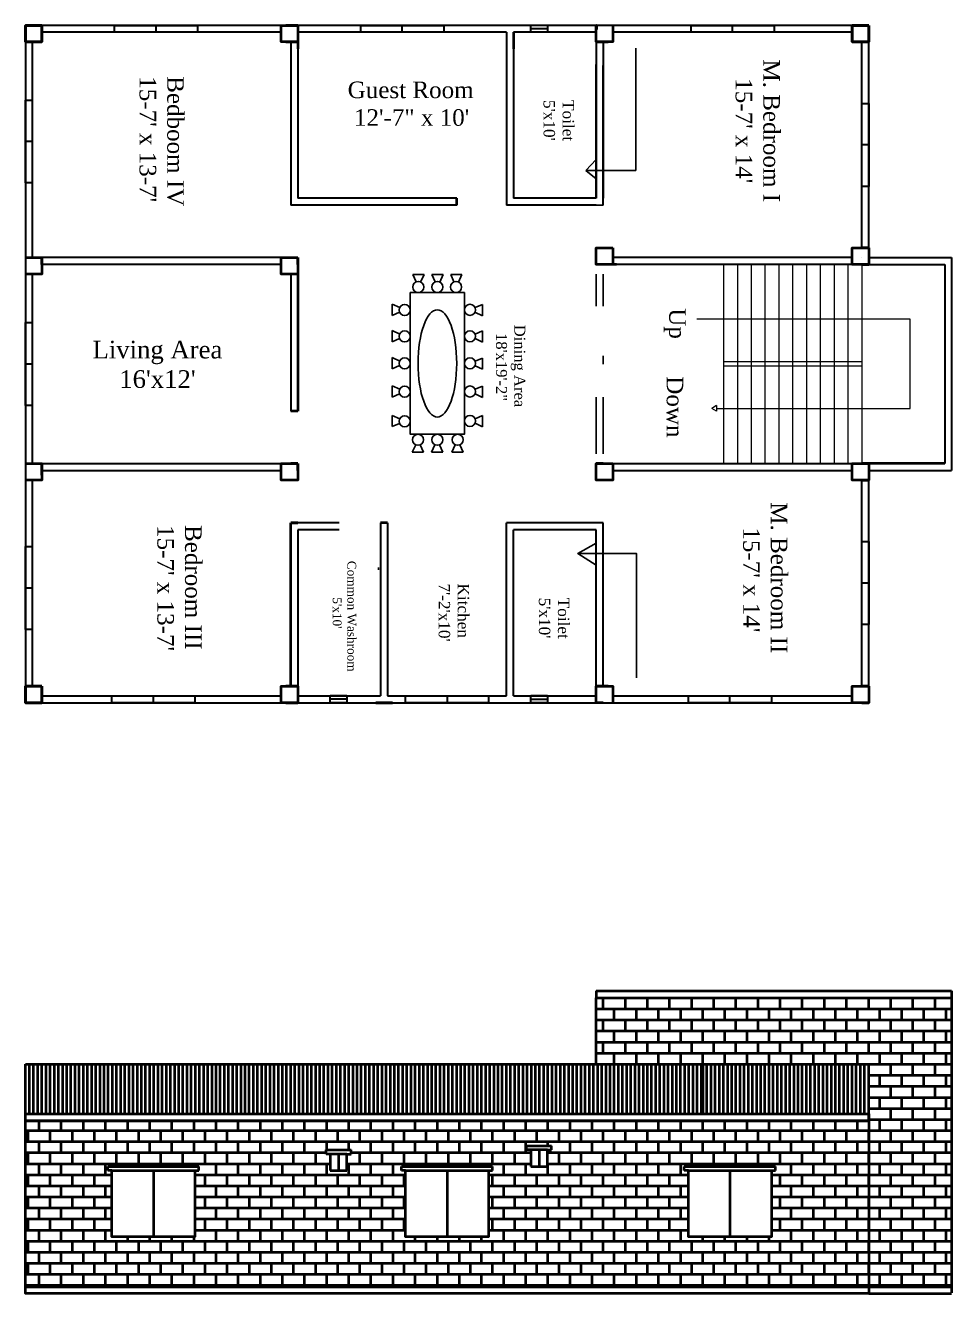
# Model space of a CAD drawing. Header units: inches. Extents: x -79350 to 491628, y -93215 to 155882.
# Drawn here: x -37594 to -36924, y -12134 to -11216 of the extents above; entities that cross this region are included whole.
import ezdxf

# ---------------------------------------------------------------- set-up
doc = ezdxf.new("R2010")
doc.units = ezdxf.units.IN
doc.header["$MEASUREMENT"] = 0
doc.layers.get('0').update_dxf_attribs({"lineweight": 30})
for name, color, linetype, lineweight in [('Column', 1, 'Continuous', 30), ('Letter', 7, 'Continuous', 20), ('LINE', 7, 'Continuous', 20)]:
    doc.layers.add(name, color=color, linetype=linetype, lineweight=lineweight)
doc.layers.add('Door', color=7, linetype='Continuous', lineweight=40, true_color=0x763422)
doc.layers.add('Window', color=7, linetype='Continuous', lineweight=30, true_color=0x6b99dd)
for name, color, linetype in [('Furnitures', 30, 'Continuous'), ('Stairs', 7, 'Continuous'), ('Wall', 7, 'Continuous')]:
    doc.layers.add(name, color=color, linetype=linetype)
doc.styles.get("Standard").update_dxf_attribs({"font": 'times.ttf', "height": 12})

msp = doc.modelspace()

# ---------------------------------------------------------------- hatches: boundary and pattern name
at = {"layer": 'LINE', "linetype": 'ByBlock', "lineweight": 40, "true_color": 0xcba65d}
h = msp.add_hatch(dxfattribs=at)
h.set_pattern_fill('AR-B816', color=43)
h.paths.add_polyline_path([(-36924, -11920), (-37181, -11920), (-37181, -11968), (-37104, -11968), (-36984, -11968), (-36984, -12004), (-36984, -12009), (-36984, -12129), (-36924, -12129)])
h = msp.add_hatch(dxfattribs=at)
h.set_pattern_fill('AR-B816', color=43)
h.paths.add_polyline_path([(-36984, -12009), (-37594, -12009), (-37594, -12129), (-36984, -12129)])
h.paths.add_polyline_path([(-37256, -12042), (-37256, -12045), (-37259, -12045), (-37259, -12093), (-37319, -12093), (-37319, -12045), (-37322, -12045), (-37322, -12042)], flags=16)
h.paths.add_polyline_path([(-37358.41, -12030), (-37358.41, -12033), (-37361.41, -12033), (-37361.41, -12045), (-37373.41, -12045), (-37373.41, -12033), (-37376.41, -12033), (-37376.41, -12030)], flags=16)
h.paths.add_polyline_path([(-37231.41, -12027), (-37213.41, -12027), (-37213.41, -12030), (-37216.41, -12030), (-37216.41, -12042), (-37228.41, -12042), (-37228.41, -12030), (-37231.41, -12030)], flags=16)
h.paths.add_polyline_path([(-37468.41, -12042), (-37468.41, -12045), (-37471.41, -12045), (-37471.41, -12093), (-37531.41, -12093), (-37531.41, -12045), (-37534.41, -12045), (-37534.41, -12042)], flags=16)
h.paths.add_polyline_path([(-37117.41, -12042), (-37051.41, -12042), (-37051.41, -12045), (-37054.41, -12045), (-37054.41, -12093), (-37114.41, -12093), (-37114.41, -12045), (-37117.41, -12045)], flags=16)

# ---------------------------------------------------------------- linework, layer by layer
for p, q in [((-37589, -11216.5), (-37594, -11216.5)), ((-37594, -11221.5), (-37594, -11216.5)), ((-36989, -11216.5), (-37589, -11216.5)), ((-36989, -11216.5), (-36984, -11216.5)), ((-36984, -11221.5), (-36984, -11216.5)), ((-37594, -11221.5), (-37594, -11701.5)), ((-37589, -11228.5), (-37589, -11384.5)), ((-37409, -11221.5), (-37582, -11221.5)), ((-37402, -11228.5), (-37402, -11346.5)), ((-37397, -11221.5), (-37397, -11341.5)), ((-37246, -11221.5), (-37397, -11221.5)), ((-37246, -11221.5), (-37246, -11346.5)), ((-37181, -11221.5), (-37241, -11221.5)), ((-37241, -11221.5), (-37241, -11341.5)), ((-37181, -11228.5), (-37181, -11341.5)), ((-37176, -11228.5), (-37176, -11341.5)), ((-36996, -11221.5), (-37169, -11221.5)), ((-36989, -11377.5), (-36989, -11228.5)), ((-36984, -11377.5), (-36984, -11221.5)), ((-37181, -11341.5), (-37181, -11244.83)), ((-37176, -11346.5), (-37176, -11245.5)), ((-37282, -11346.5), (-37401.96, -11346.5)), ((-37282, -11341.5), (-37397, -11341.5)), ((-37181, -11346.5), (-37246, -11346.5)), ((-37181, -11341.5), (-37241, -11341.5)), ((-37409, -11384.5), (-37582, -11384.5)), ((-37397, -11384.49), (-37397, -11389.5)), ((-36996, -11384.5), (-37169, -11384.5)), ((-36984, -11384.5), (-36924, -11384.5)), ((-36924, -11384.5), (-36924, -11538.5)), ((-37409, -11389.5), (-37582, -11389.5)), ((-37176, -11389.5), (-37176, -11389.38)), ((-36989, -11389.5), (-37176, -11389.5)), ((-36984, -11389.5), (-36989, -11389.5)), ((-36984, -11389.5), (-36928.96, -11389.5)), ((-36929, -11389.5), (-36929, -11533.5)), ((-37589, -11396.5), (-37589, -11533.5)), ((-37402, -11396.5), (-37402, -11495.51)), ((-37589, -11533.5), (-37402, -11533.5)), ((-37582, -11538.5), (-37409, -11538.5)), ((-37397, -11533.5), (-37397, -11538.5)), ((-37176, -11533.5), (-36989, -11533.5)), ((-37169, -11538.5), (-36996, -11538.5)), ((-36984, -11533.5), (-36989, -11533.5)), ((-36984, -11701.5), (-36984, -11538.5)), ((-36984, -11538.5), (-36924, -11538.5)), ((-36924, -11533.5), (-36924, -11533.5)), ((-37589, -11545.5), (-37589, -11694.5)), ((-36989, -11694.5), (-36989, -11545.5)), ((-37367, -11576.5), (-37397, -11576.5)), ((-37337, -11576.5), (-37337, -11701.5)), ((-37332, -11576.5), (-37332, -11701.5)), ((-37246, -11701.5), (-37246, -11576.5)), ((-37176, -11576.5), (-37246, -11576.5)), ((-37176, -11694.5), (-37176, -11576.5)), ((-37397, -11581.5), (-37397, -11701.5)), ((-37367, -11581.5), (-37397, -11581.5)), ((-37241, -11701.5), (-37241, -11581.5)), ((-37181, -11581.5), (-37241, -11581.5)), ((-37181, -11677.5), (-37181, -11581.5)), ((-37181, -11694.5), (-37181, -11581.5)), ((-37594, -11701.5), (-37594, -11706.5)), ((-37589, -11706.5), (-37594, -11706.5)), ((-37589, -11706.5), (-36989, -11706.5)), ((-37582, -11701.5), (-37409, -11701.5)), ((-37397, -11701.5), (-37340.5, -11701.5)), ((-37340.5, -11701.5), (-37337, -11701.5)), ((-37332, -11701.5), (-37246, -11701.5)), ((-37241, -11701.5), (-37181, -11701.5)), ((-37169, -11701.5), (-36996, -11701.5)), ((-36989, -11706.5), (-36984, -11706.5)), ((-36984, -11701.5), (-36984, -11706.5))]:
    msp.add_line(p, q)
at = {"lineweight": 20}
for p, q in [((-37089, -11389.5), (-37089, -11533.5)), ((-37079, -11389.5), (-37079, -11533.5)), ((-37069, -11389.5), (-37069, -11533.5)), ((-37059, -11389.5), (-37059, -11533.5)), ((-37049, -11389.5), (-37049, -11533.5)), ((-37039, -11389.5), (-37039, -11533.5)), ((-37029, -11389.5), (-37029, -11533.5)), ((-37019, -11389.5), (-37019, -11533.5)), ((-37009, -11389.5), (-37009, -11533.5)), ((-36999, -11389.5), (-36999, -11533.5)), ((-36989, -11389.5), (-36988.96, -11533.5)), ((-36954.07, -11429.11), (-37108.24, -11429.11)), ((-36954.07, -11493.6), (-36954.07, -11429.11)), ((-36989, -11460), (-37089, -11460)), ((-36989, -11463), (-37089, -11463)), ((-37093.97, -11491.56), (-37097.4, -11493.6)), ((-37093.97, -11495.6), (-37097.4, -11493.6)), ((-37093.97, -11491.56), (-37093.97, -11495.6)), ((-37093.97, -11493.6), (-36954.07, -11493.6))]:
    msp.add_line(p, q, dxfattribs=at)
at = {"color": 39, "lineweight": 25, "true_color": 0x633d32}
for p, q in [((-37313.71, -11396.8), (-37305.57, -11396.8)), ((-37313.71, -11396.8), (-37311.41, -11402.1)), ((-37305.57, -11396.8), (-37308.1, -11402.16)), ((-37299.89, -11396.8), (-37291.76, -11396.8)), ((-37299.89, -11396.8), (-37297.59, -11402.1)), ((-37291.76, -11396.8), (-37294.29, -11402.16)), ((-37286.33, -11396.8), (-37278.2, -11396.8)), ((-37286.33, -11396.8), (-37284.04, -11402.1)), ((-37278.2, -11396.8), (-37280.73, -11402.16)), ((-37328.6, -11426.32), (-37328.6, -11418.19)), ((-37328.6, -11418.19), (-37323.24, -11420.72)), ((-37263.45, -11418.42), (-37268.75, -11420.72)), ((-37263.45, -11418.42), (-37263.45, -11426.56)), ((-37328.6, -11426.32), (-37323.29, -11424.03)), ((-37263.45, -11426.56), (-37268.8, -11424.03)), ((-37328.6, -11445.43), (-37328.6, -11437.29)), ((-37328.6, -11437.29), (-37323.24, -11439.82)), ((-37263.4, -11437.52), (-37268.71, -11439.81)), ((-37263.4, -11437.52), (-37263.4, -11445.65)), ((-37328.6, -11445.43), (-37323.29, -11443.13)), ((-37263.4, -11445.65), (-37268.76, -11443.12)), ((-37328.6, -11464.93), (-37328.6, -11456.8)), ((-37328.6, -11456.8), (-37323.24, -11459.33)), ((-37263.4, -11457.15), (-37268.71, -11459.45)), ((-37263.4, -11457.15), (-37263.4, -11465.29)), ((-37328.6, -11464.93), (-37323.29, -11462.64)), ((-37263.4, -11465.29), (-37268.76, -11462.76)), ((-37328.6, -11485.41), (-37328.6, -11477.27)), ((-37328.6, -11477.27), (-37323.24, -11479.8)), ((-37263.4, -11477.5), (-37268.71, -11479.79)), ((-37263.4, -11477.5), (-37263.4, -11485.63)), ((-37328.6, -11485.41), (-37323.29, -11483.11)), ((-37263.4, -11485.63), (-37268.76, -11483.1)), ((-37328.6, -11506.79), (-37328.6, -11498.65)), ((-37328.6, -11498.65), (-37323.24, -11501.18)), ((-37328.6, -11506.79), (-37323.29, -11504.49)), ((-37263.4, -11506.88), (-37268.76, -11504.35)), ((-37263.4, -11498.75), (-37268.71, -11501.05)), ((-37263.4, -11498.75), (-37263.4, -11506.88)), ((-37314.21, -11525.28), (-37311.68, -11519.93)), ((-37306.07, -11525.28), (-37308.37, -11519.98)), ((-37300.25, -11525.28), (-37297.71, -11519.93)), ((-37292.11, -11525.28), (-37294.41, -11519.98)), ((-37285.57, -11525.28), (-37283.04, -11519.93)), ((-37277.43, -11525.28), (-37279.73, -11519.98)), ((-37306.07, -11525.28), (-37314.21, -11525.28)), ((-37292.11, -11525.28), (-37300.25, -11525.28)), ((-37277.43, -11525.28), (-37285.57, -11525.28))]:
    msp.add_line(p, q, dxfattribs=at)
at = {"color": 200, "lineweight": 20}
msp.add_line((-37097.4, -11493.6), (-37097.4, -11493.6), dxfattribs=at)
at = {"color": 39, "lineweight": 25, "true_color": 0x633d32}
msp.add_lwpolyline([(-37276.4, -11409.8), (-37276.4, -11512.29), (-37315.6, -11512.29), (-37315.6, -11409.8)], close=True, dxfattribs=at)
for centre in [(-37309.82, -11405.79), (-37296, -11405.79), (-37282.44, -11405.79), (-37319.61, -11422.43), (-37272.43, -11422.31), (-37319.61, -11441.54), (-37272.39, -11441.41), (-37319.61, -11461.04), (-37272.39, -11461.04), (-37319.61, -11481.52), (-37272.39, -11481.39), (-37319.61, -11502.9), (-37272.39, -11502.64), (-37309.96, -11516.3), (-37296, -11516.3), (-37281.32, -11516.3)]:
    msp.add_circle(centre, 4.01, dxfattribs=at)
at = {"layer": 'Column'}
for p, q in [((-37589, -11216.5), (-37594, -11216.5)), ((-37594, -11216.5), (-37594, -11221.5)), ((-37397, -11216.5), (-37402, -11216.5)), ((-37397, -11221.5), (-37397, -11216.5)), ((-37180.96, -11219.5), (-37180.96, -11216.5)), ((-36988.96, -11216.5), (-36984, -11216.5)), ((-36984, -11216.5), (-36984, -11221.5)), ((-37397, -11384.49), (-37397, -11389.5)), ((-37181, -11389.5), (-37176, -11389.5)), ((-36984, -11389.5), (-36988.96, -11389.5)), ((-37589, -11533.5), (-37594, -11533.5)), ((-37397, -11533.5), (-37402, -11533.5)), ((-37397, -11533.5), (-37397, -11538.5)), ((-37175.71, -11533.5), (-37181, -11533.5)), ((-36988.96, -11533.5), (-36984, -11533.5)), ((-36984, -11533.5), (-36984, -11538.5)), ((-36924, -11533.5), (-36924, -11533.5)), ((-37594, -11701.5), (-37594, -11706.5)), ((-37589, -11706.5), (-37594, -11706.5)), ((-37397, -11706.5), (-37402, -11706.5)), ((-37397, -11706.5), (-37397, -11701.5)), ((-37332, -11706.5), (-37337, -11706.5)), ((-36984, -11706.5), (-36988.96, -11706.5)), ((-36984, -11701.5), (-36984, -11706.5))]:
    msp.add_line(p, q, dxfattribs=at)
at = {"layer": 'Column', "lineweight": 40}
for p, q in [((-37582, -11216.5), (-37594, -11216.5)), ((-37594, -11216.5), (-37594, -11228.5)), ((-37582, -11228.5), (-37582, -11216.5)), ((-37397, -11216.5), (-37405.5, -11216.5)), ((-37180.96, -11216.5), (-37181, -11216.5)), ((-36984, -11216.5), (-36996, -11216.5)), ((-36996, -11216.5), (-36996, -11228.5)), ((-36984, -11228.5), (-36984, -11216.5)), ((-37594, -11228.5), (-37582, -11228.5)), ((-37405.5, -11228.5), (-37397, -11228.5)), ((-37181, -11228.5), (-37172.5, -11228.5)), ((-36996, -11228.5), (-36984, -11228.5)), ((-37582, -11389.5), (-37582, -11384.5)), ((-36984, -11377.5), (-36989, -11377.5)), ((-36989, -11389.5), (-36984, -11389.5)), ((-37582, -11542), (-37582, -11533.5)), ((-36984, -11533.5), (-36989, -11533.5)), ((-36989, -11545.5), (-36984, -11545.5)), ((-37582, -11694.5), (-37594, -11694.5)), ((-37594, -11694.5), (-37594, -11706.5)), ((-37582, -11706.5), (-37582, -11694.5)), ((-37397, -11694.5), (-37405.5, -11694.5)), ((-37172.5, -11694.5), (-37181, -11694.5)), ((-36984, -11694.5), (-36989, -11694.5)), ((-37594, -11706.5), (-37582, -11706.5)), ((-37405.5, -11706.5), (-37397, -11706.5)), ((-37340.5, -11706.5), (-37328.5, -11706.5)), ((-36989, -11706.5), (-36984, -11706.5))]:
    msp.add_line(p, q, dxfattribs=at)
at = {"layer": 'Column', "color": 7, "lineweight": 40}
for points in [[(-37582, -11216.5), (-37582, -11228.5), (-37594, -11228.5), (-37594, -11216.5)], [(-37582, -11216.5), (-37582, -11228.5), (-37594, -11228.5), (-37594, -11216.5)], [(-37397, -11216.5), (-37397, -11228.5), (-37409, -11228.5), (-37409, -11216.5)], [(-37397, -11216.5), (-37397, -11228.5), (-37409, -11228.5), (-37409, -11216.5)], [(-36984, -11216.5), (-36984, -11228.5), (-36996, -11228.5), (-36996, -11216.5)], [(-37181, -11233.5), (-37181, -11233.5)], [(-37397, -11384.5), (-37397, -11396.5), (-37409, -11396.5), (-37409, -11384.5)], [(-37169, -11377.5), (-37169, -11389.5), (-37181, -11389.5), (-37181, -11377.5)], [(-36984, -11377.5), (-36984, -11389.5), (-36996, -11389.5), (-36996, -11377.5)], [(-36984, -11377.5), (-36984, -11389.5), (-36996, -11389.5), (-36996, -11377.5)], [(-37397, -11533.5), (-37397, -11545.5), (-37409, -11545.5), (-37409, -11533.5)], [(-37169, -11533.5), (-37169, -11545.5), (-37181, -11545.5), (-37181, -11533.5)], [(-36984, -11533.5), (-36984, -11545.5), (-36996, -11545.5), (-36996, -11533.5)], [(-36984, -11533.5), (-36984, -11545.5), (-36996, -11545.5), (-36996, -11533.5)], [(-37582, -11694.5), (-37582, -11706.5), (-37594, -11706.5), (-37594, -11694.5)], [(-37582, -11694.5), (-37582, -11706.5), (-37594, -11706.5), (-37594, -11694.5)], [(-37397, -11694.5), (-37397, -11706.5), (-37409, -11706.5), (-37409, -11694.5)], [(-36984, -11694.5), (-36984, -11706.5), (-36996, -11706.5), (-36996, -11694.5)], [(-36984, -11694.5), (-36984, -11706.5), (-36996, -11706.5), (-36996, -11694.5)]]:
    msp.add_lwpolyline(points, close=True, dxfattribs=at)
for points in [[(-37169, -11216.5), (-37169, -11228.5), (-37181, -11228.5), (-37181, -11216.5), (-37180.96, -11216.5)], [(-37409, -11228.5), (-37409, -11221.5)], [(-37397, -11221.5), (-37397, -11233.5)], [(-37241, -11221.5), (-37241, -11233.5)], [(-37181, -11228.5), (-37181, -11221.5)], [(-37169, -11221.5), (-37169, -11228.5)], [(-37594, -11384.5), (-37582, -11384.5), (-37582, -11396.5), (-37594, -11396.5)], [(-37178.5, -11377.5), (-37169, -11377.5)], [(-37166.5, -11389.5), (-37178.5, -11389.5)], [(-37594, -11533.5), (-37582, -11533.5), (-37582, -11545.5), (-37594, -11545.5)], [(-37181, -11706.5), (-37181, -11694.5), (-37169, -11694.5), (-37169, -11706.5)], [(-37328.5, -11706.5), (-37340.5, -11706.5)]]:
    msp.add_lwpolyline(points, dxfattribs=at)
at = {"layer": 'Door'}
for p, q in [((-37180.96, -11216.5), (-37180.96, -11219.5)), ((-37397, -11389.5), (-37397, -11384.49)), ((-37397, -11384.49), (-37397, -11384.49)), ((-37176, -11389.5), (-37181, -11389.5)), ((-37397, -11533.5), (-37402, -11533.5)), ((-37397, -11538.5), (-37397, -11533.5)), ((-37176, -11533.5), (-37181, -11533.5)), ((-37176, -11533.5), (-37175.71, -11533.5)), ((-37339, -11609.5), (-37338, -11609.5)), ((-37176, -11706.5), (-37181, -11706.5))]:
    msp.add_line(p, q, dxfattribs=at)
msp.add_arc((-37398.61, -11385.77), 39.41, 94.88382, 94.93654, dxfattribs=at)
at = {"layer": 'Furnitures', "color": 39, "lineweight": 25, "true_color": 0x633d32}
msp.add_ellipse((-37296, -11461.04), major_axis=(0, -38.81), ratio=0.360547, dxfattribs=at)
at = {"layer": 'LINE', "lineweight": 40}
for p, q in [((-37282, -11346.5), (-37282, -11341.5)), ((-37397, -11389.5), (-37397, -11495.5)), ((-37397, -11495.5), (-37402, -11495.5)), ((-36929, -11533.5), (-36984, -11533.5)), ((-37401.96, -11694.5), (-37401.96, -11576.5)), ((-37401.96, -11576.5), (-37397, -11576.5)), ((-37397, -11576.5), (-37401.96, -11576.5)), ((-37332, -11576.5), (-37337, -11576.5))]:
    msp.add_line(p, q, dxfattribs=at)
at = {"layer": 'LINE', "linetype": 'ByBlock', "lineweight": 40}
for p, q in [((-37181, -11915), (-36924, -11915)), ((-37181, -11915), (-37181, -11920)), ((-36924, -11915), (-36924, -11920)), ((-37181, -11968), (-37181, -11920)), ((-37181, -11920), (-36924, -11920)), ((-36924, -11920), (-36924, -12133.5)), ((-37594, -12009), (-36984, -12009)), ((-37231.41, -12030), (-37231.41, -12027)), ((-37231.41, -12027), (-37213.41, -12027)), ((-37213.41, -12030), (-37213.41, -12027)), ((-37376.41, -12033), (-37376.41, -12030)), ((-37376.41, -12030), (-37358.41, -12030)), ((-37373.41, -12033), (-37376.41, -12033)), ((-37361.41, -12033), (-37373.41, -12033)), ((-37373.41, -12033), (-37373.41, -12045)), ((-37367.41, -12033), (-37367.41, -12045)), ((-37361.41, -12045), (-37361.41, -12033)), ((-37361.41, -12033), (-37358.41, -12033)), ((-37358.41, -12033), (-37358.41, -12030)), ((-37228.41, -12030), (-37231.41, -12030)), ((-37216.41, -12030), (-37228.41, -12030)), ((-37228.41, -12030), (-37228.41, -12042)), ((-37222.41, -12030), (-37222.41, -12042)), ((-37216.41, -12042), (-37216.41, -12030)), ((-37216.41, -12030), (-37213.41, -12030)), ((-37534.41, -12045), (-37534.41, -12042)), ((-37534.41, -12042), (-37468.41, -12042)), ((-37531.41, -12045), (-37534.41, -12045)), ((-37501.41, -12045), (-37501.41, -12093)), ((-37471.41, -12045), (-37468.41, -12045)), ((-37468.41, -12045), (-37468.41, -12042)), ((-37373.41, -12045), (-37361.41, -12045)), ((-37322, -12045), (-37322, -12042)), ((-37322, -12042), (-37256, -12042)), ((-37319, -12045), (-37322, -12045)), ((-37289, -12045), (-37289, -12093)), ((-37259, -12045), (-37256, -12045)), ((-37256, -12045), (-37256, -12042)), ((-37228.41, -12042), (-37216.41, -12042)), ((-37117.41, -12045), (-37117.41, -12042)), ((-37117.41, -12042), (-37051.41, -12042)), ((-37114.41, -12045), (-37117.41, -12045)), ((-37084.41, -12045), (-37084.41, -12093)), ((-37054.41, -12045), (-37051.41, -12045)), ((-37051.41, -12045), (-37051.41, -12042)), ((-37594, -12129), (-36984, -12129)), ((-36984, -12129), (-36924, -12129)), ((-36984, -12134), (-36924, -12134))]:
    msp.add_line(p, q, dxfattribs=at)
at = {"layer": 'LINE', "color": 135, "linetype": 'ByBlock', "lineweight": 40}
for p, q in [((-37594, -12004), (-37594, -11968)), ((-37594, -11968), (-37104, -11968)), ((-37591, -12004), (-37591, -11968)), ((-37588, -12004), (-37588, -11968)), ((-37585, -12004), (-37585, -11968)), ((-37582, -12004), (-37582, -11968)), ((-37579, -12004), (-37579, -11968)), ((-37576, -12004), (-37576, -11968)), ((-37576, -12004), (-37576, -11968)), ((-37573, -12004), (-37573, -11968)), ((-37570, -12004), (-37570, -11968)), ((-37567, -12004), (-37567, -11968)), ((-37564, -12004), (-37564, -11968)), ((-37561, -12004), (-37561, -11968)), ((-37561, -12004), (-37561, -11968)), ((-37558, -12004), (-37558, -11968)), ((-37555, -12004), (-37555, -11968)), ((-37552, -12004), (-37552, -11968)), ((-37549, -12004), (-37549, -11968)), ((-37549, -12004), (-37549, -11968)), ((-37546, -12004), (-37546, -11968)), ((-37546, -12004), (-37546, -11968)), ((-37543, -12004), (-37543, -11968)), ((-37540, -12004), (-37540, -11968)), ((-37537, -12004), (-37537, -11968)), ((-37534, -12004), (-37534, -11968)), ((-37534, -12004), (-37534, -11968)), ((-37531, -12004), (-37531, -11968)), ((-37528, -12004), (-37528, -11968)), ((-37525, -12004), (-37525, -11968)), ((-37522, -12004), (-37522, -11968)), ((-37519, -12004), (-37519, -11968)), ((-37519, -12004), (-37519, -11968)), ((-37516, -12004), (-37516, -11968)), ((-37513, -12004), (-37513, -11968)), ((-37510, -12004), (-37510, -11968)), ((-37507, -12004), (-37507, -11968)), ((-37504, -12004), (-37504, -11968)), ((-37504, -12004), (-37504, -11968)), ((-37501, -12004), (-37501, -11968)), ((-37498, -12004), (-37498, -11968)), ((-37495, -12004), (-37495, -11968)), ((-37492, -12004), (-37492, -11968)), ((-37492, -12004), (-37492, -11968)), ((-37489, -12004), (-37489, -11968)), ((-37489, -12004), (-37489, -11968)), ((-37486, -12004), (-37486, -11968)), ((-37483, -12004), (-37483, -11968)), ((-37480, -12004), (-37480, -11968)), ((-37477, -12004), (-37477, -11968)), ((-37477, -12004), (-37477, -11968)), ((-37474, -12004), (-37474, -11968)), ((-37471, -12004), (-37471, -11968)), ((-37468, -12004), (-37468, -11968)), ((-37465, -12004), (-37465, -11968)), ((-37462, -12004), (-37462, -11968)), ((-37462, -12004), (-37462, -11968)), ((-37459, -12004), (-37459, -11968)), ((-37456, -12004), (-37456, -11968)), ((-37453, -12004), (-37453, -11968)), ((-37450, -12004), (-37450, -11968)), ((-37447, -12004), (-37447, -11968)), ((-37447, -12004), (-37447, -11968)), ((-37444, -12004), (-37444, -11968)), ((-37441, -12004), (-37441, -11968)), ((-37438, -12004), (-37438, -11968)), ((-37435, -12004), (-37435, -11968)), ((-37435, -12004), (-37435, -11968)), ((-37432, -12004), (-37432, -11968)), ((-37432, -12004), (-37432, -11968)), ((-37429, -12004), (-37429, -11968)), ((-37426, -12004), (-37426, -11968)), ((-37423, -12004), (-37423, -11968)), ((-37420, -12004), (-37420, -11968)), ((-37420, -12004), (-37420, -11968)), ((-37417, -12004), (-37417, -11968)), ((-37414, -12004), (-37414, -11968)), ((-37411, -12004), (-37411, -11968)), ((-37408, -12004), (-37408, -11968)), ((-37405, -12004), (-37405, -11968)), ((-37405, -12004), (-37405, -11968)), ((-37402, -12004), (-37402, -11968)), ((-37399, -12004), (-37399, -11968)), ((-37396, -12004), (-37396, -11968)), ((-37393, -12004), (-37393, -11968)), ((-37390, -12004), (-37390, -11968)), ((-37390, -12004), (-37390, -11968)), ((-37387, -12004), (-37387, -11968)), ((-37384, -12004), (-37384, -11968)), ((-37381, -12004), (-37381, -11968)), ((-37378, -12004), (-37378, -11968)), ((-37378, -12004), (-37378, -11968)), ((-37375, -12004), (-37375, -11968)), ((-37375, -12004), (-37375, -11968)), ((-37372, -12004), (-37372, -11968)), ((-37369, -12004), (-37369, -11968)), ((-37366, -12004), (-37366, -11968)), ((-37363, -12004), (-37363, -11968)), ((-37363, -12004), (-37363, -11968)), ((-37360, -12004), (-37360, -11968)), ((-37357, -12004), (-37357, -11968)), ((-37354, -12004), (-37354, -11968)), ((-37351, -12004), (-37351, -11968)), ((-37348, -12004), (-37348, -11968)), ((-37348, -12004), (-37348, -11968)), ((-37345, -12004), (-37345, -11968)), ((-37342, -12004), (-37342, -11968)), ((-37339, -12004), (-37339, -11968)), ((-37336, -12004), (-37336, -11968)), ((-37333, -12004), (-37333, -11968)), ((-37333, -12004), (-37333, -11968)), ((-37330, -12004), (-37330, -11968)), ((-37327, -12004), (-37327, -11968)), ((-37324, -12004), (-37324, -11968)), ((-37321, -12004), (-37321, -11968)), ((-37321, -12004), (-37321, -11968)), ((-37318, -12004), (-37318, -11968)), ((-37318, -12004), (-37318, -11968)), ((-37315, -12004), (-37315, -11968)), ((-37312, -12004), (-37312, -11968)), ((-37309, -12004), (-37309, -11968)), ((-37306, -12004), (-37306, -11968)), ((-37306, -12004), (-37306, -11968)), ((-37303, -12004), (-37303, -11968)), ((-37300, -12004), (-37300, -11968)), ((-37297, -12004), (-37297, -11968)), ((-37294, -12004), (-37294, -11968)), ((-37291, -12004), (-37291, -11968)), ((-37291, -12004), (-37291, -11968)), ((-37288, -12004), (-37288, -11968)), ((-37285, -12004), (-37285, -11968)), ((-37282, -12004), (-37282, -11968)), ((-37279, -12004), (-37279, -11968)), ((-37276, -12004), (-37276, -11968)), ((-37276, -12004), (-37276, -11968)), ((-37273, -12004), (-37273, -11968)), ((-37270, -12004), (-37270, -11968)), ((-37267, -12004), (-37267, -11968)), ((-37264, -12004), (-37264, -11968)), ((-37264, -12004), (-37264, -11968)), ((-37261, -12004), (-37261, -11968)), ((-37261, -12004), (-37261, -11968)), ((-37258, -12004), (-37258, -11968)), ((-37255, -12004), (-37255, -11968)), ((-37252, -12004), (-37252, -11968)), ((-37249, -12004), (-37249, -11968)), ((-37249, -12004), (-37249, -11968)), ((-37246, -12004), (-37246, -11968)), ((-37243, -12004), (-37243, -11968)), ((-37240, -12004), (-37240, -11968)), ((-37237, -12004), (-37237, -11968)), ((-37234, -12004), (-37234, -11968)), ((-37234, -12004), (-37234, -11968)), ((-37231, -12004), (-37231, -11968)), ((-37228, -12004), (-37228, -11968)), ((-37225, -12004), (-37225, -11968)), ((-37222, -12004), (-37222, -11968)), ((-37219, -12004), (-37219, -11968)), ((-37219, -12004), (-37219, -11968)), ((-37216, -12004), (-37216, -11968)), ((-37213, -12004), (-37213, -11968)), ((-37210, -12004), (-37210, -11968)), ((-37207, -12004), (-37207, -11968)), ((-37207, -12004), (-37207, -11968)), ((-37204, -12004), (-37204, -11968)), ((-37204, -12004), (-37204, -11968)), ((-37201, -12004), (-37201, -11968)), ((-37198, -12004), (-37198, -11968)), ((-37195, -12004), (-37195, -11968)), ((-37192, -12004), (-37192, -11968)), ((-37192, -12004), (-37192, -11968)), ((-37189, -12004), (-37189, -11968)), ((-37186, -12004), (-37186, -11968)), ((-37183, -12004), (-37183, -11968)), ((-37180, -12004), (-37180, -11968)), ((-37177, -12004), (-37177, -11968)), ((-37177, -12004), (-37177, -11968)), ((-37174, -12004), (-37174, -11968)), ((-37171, -12004), (-37171, -11968)), ((-37168, -12004), (-37168, -11968)), ((-37165, -12004), (-37165, -11968)), ((-37162, -12004), (-37162, -11968)), ((-37162, -12004), (-37162, -11968)), ((-37159, -12004), (-37159, -11968)), ((-37156, -12004), (-37156, -11968)), ((-37153, -12004), (-37153, -11968)), ((-37150, -12004), (-37150, -11968)), ((-37150, -12004), (-37150, -11968)), ((-37147, -12004), (-37147, -11968)), ((-37147, -12004), (-37147, -11968)), ((-37144, -12004), (-37144, -11968)), ((-37141, -12004), (-37141, -11968)), ((-37138, -12004), (-37138, -11968)), ((-37135, -12004), (-37135, -11968)), ((-37135, -12004), (-37135, -11968)), ((-37132, -12004), (-37132, -11968)), ((-37129, -12004), (-37129, -11968)), ((-37126, -12004), (-37126, -11968)), ((-37123, -12004), (-37123, -11968)), ((-37120, -12004), (-37120, -11968)), ((-37120, -12004), (-37120, -11968)), ((-37117, -12004), (-37117, -11968)), ((-37114, -12004), (-37114, -11968)), ((-37111, -12004), (-37111, -11968)), ((-37108, -12004), (-37108, -11968)), ((-37105, -12004), (-37105, -11968)), ((-37105, -12004), (-37105, -11968)), ((-37104, -11968), (-37104, -12004)), ((-37104, -12004), (-37104, -11968)), ((-37104, -11968), (-36984, -11968)), ((-37101, -12004), (-37101, -11968)), ((-37098, -12004), (-37098, -11968)), ((-37095, -12004), (-37095, -11968)), ((-37092, -12004), (-37092, -11968)), ((-37089, -12004), (-37089, -11968)), ((-37086, -12004), (-37086, -11968)), ((-37086, -12004), (-37086, -11968)), ((-37083, -12004), (-37083, -11968)), ((-37080, -12004), (-37080, -11968)), ((-37077, -12004), (-37077, -11968)), ((-37074, -12004), (-37074, -11968)), ((-37071, -12004), (-37071, -11968)), ((-37071, -12004), (-37071, -11968)), ((-37068, -12004), (-37068, -11968)), ((-37065, -12004), (-37065, -11968)), ((-37062, -12004), (-37062, -11968)), ((-37059, -12004), (-37059, -11968)), ((-37059, -12004), (-37059, -11968)), ((-37056, -12004), (-37056, -11968)), ((-37056, -12004), (-37056, -11968)), ((-37053, -12004), (-37053, -11968)), ((-37050, -12004), (-37050, -11968)), ((-37047, -12004), (-37047, -11968)), ((-37044, -12004), (-37044, -11968)), ((-37044, -12004), (-37044, -11968)), ((-37041, -12004), (-37041, -11968)), ((-37038, -12004), (-37038, -11968)), ((-37035, -12004), (-37035, -11968)), ((-37032, -12004), (-37032, -11968)), ((-37029, -12004), (-37029, -11968)), ((-37029, -12004), (-37029, -11968)), ((-37026, -12004), (-37026, -11968)), ((-37023, -12004), (-37023, -11968)), ((-37020, -12004), (-37020, -11968)), ((-37017, -12004), (-37017, -11968)), ((-37014, -12004), (-37014, -11968)), ((-37014, -12004), (-37014, -11968)), ((-37011, -12004), (-37011, -11968)), ((-37008, -12004), (-37008, -11968)), ((-37005, -12004), (-37005, -11968)), ((-37002, -12004), (-37002, -11968)), ((-37002, -12004), (-37002, -11968)), ((-36999, -12004), (-36999, -11968)), ((-36999, -12004), (-36999, -11968)), ((-36996, -12004), (-36996, -11968)), ((-36993, -12004), (-36993, -11968)), ((-36990, -12004), (-36990, -11968)), ((-36987, -12004), (-36987, -11968)), ((-36987, -12004), (-36987, -11968)), ((-36984, -12004), (-36984, -11968))]:
    msp.add_line(p, q, dxfattribs=at)
at = {"layer": 'LINE', "linetype": 'ByBlock', "lineweight": 40}
for points in [[(-37594, -12004), (-36984, -12004), (-36984, -12009), (-37594, -12009)], [(-37594, -12009), (-36984, -12009), (-36984, -12129), (-37594, -12129)], [(-37531.41, -12045), (-37471.41, -12045), (-37471.41, -12093), (-37531.41, -12093)], [(-37319, -12045), (-37259, -12045), (-37259, -12093), (-37319, -12093)], [(-37114.41, -12045), (-37054.41, -12045), (-37054.41, -12093), (-37114.41, -12093)], [(-37594, -12129), (-36984, -12129), (-36984, -12134), (-37594, -12134)]]:
    msp.add_lwpolyline(points, close=True, dxfattribs=at)
at = {"layer": 'Wall', "color": 1, "lineweight": 40}
for p, q in [((-37181, -11221.5), (-37181, -11216.5)), ((-37181, -11216.5), (-37180.96, -11216.5)), ((-37176, -11389.5), (-37181, -11389.5))]:
    msp.add_line(p, q, dxfattribs=at)
at = {"layer": 'Wall'}
for p, q in [((-37181, -11228.5), (-37181, -11221.5)), ((-37152.5, -11233), (-37152.5, -11321.5)), ((-37181, -11313.5), (-37188.5, -11321.5)), ((-37152.5, -11321.5), (-37188.5, -11321.5)), ((-37188.5, -11321.5), (-37181, -11327.5)), ((-37181, -11327.5), (-37181, -11313.5)), ((-37282, -11341.5), (-37282, -11346.5)), ((-37181, -11346.5), (-37176, -11346.5)), ((-36989, -11384.38), (-36988.96, -11384.38)), ((-36928.96, -11384.5), (-36924, -11384.5)), ((-36924, -11384.5), (-36924, -11389.5)), ((-37397, -11389.5), (-37397, -11495.5)), ((-37181, -11396.5), (-37181, -11419.58)), ((-37176, -11396.5), (-37176, -11419.58)), ((-37176, -11455.58), (-37176, -11461.5)), ((-37181, -11485.5), (-37181, -11526.5)), ((-37176, -11485.5), (-37176, -11526.5)), ((-37401.96, -11495.5), (-37397, -11495.5)), ((-36924, -11538.5), (-36924, -11533.5)), ((-36924, -11538.5), (-36924, -11538.5)), ((-37401.96, -11581.5), (-37401.96, -11694.5)), ((-37181, -11694.5), (-37181, -11701.5))]:
    msp.add_line(p, q, dxfattribs=at)
msp.add_lwpolyline([(-37152, -11688.5), (-37152, -11598.5), (-37194.5, -11598.5), (-37181, -11607), (-37181, -11591), (-37194.5, -11598.5)], dxfattribs=at)
at = {"layer": 'Window'}
for p, q in [((-37529.41, -11221.5), (-37529.41, -11216.5)), ((-37529.41, -11216.5), (-37469.41, -11216.5)), ((-37499.41, -11221.5), (-37499.41, -11216.5)), ((-37469.41, -11216.5), (-37469.41, -11221.5)), ((-37351.41, -11221.5), (-37351.41, -11216.5)), ((-37351.41, -11216.5), (-37291.41, -11216.5)), ((-37321.41, -11221.5), (-37321.41, -11216.5)), ((-37291.41, -11216.5), (-37291.41, -11221.5)), ((-37228.41, -11221.5), (-37228.41, -11216.5)), ((-37216.41, -11216.5), (-37228.41, -11216.5)), ((-37216.41, -11219), (-37228.41, -11219)), ((-37216.41, -11216.5), (-37216.41, -11221.5)), ((-37112.41, -11221.5), (-37112.41, -11216.5)), ((-37112.41, -11216.5), (-37052.41, -11216.5)), ((-37082.41, -11221.5), (-37082.41, -11216.5)), ((-37052.41, -11216.5), (-37052.41, -11221.5)), ((-37469.41, -11221.5), (-37529.41, -11221.5)), ((-37291.41, -11221.5), (-37351.41, -11221.5)), ((-37216.41, -11221.5), (-37228.41, -11221.5)), ((-37052.41, -11221.5), (-37112.41, -11221.5)), ((-37594, -11330.5), (-37594, -11270.5)), ((-37594, -11270.5), (-37589, -11270.5)), ((-37589, -11270.5), (-37589, -11330.5)), ((-36989, -11333), (-36989, -11273)), ((-36989, -11273), (-36984, -11273)), ((-36984, -11273), (-36984, -11333)), ((-37589, -11300.5), (-37594, -11300.5)), ((-36984, -11303), (-36989, -11303)), ((-37589, -11330.5), (-37594, -11330.5)), ((-36984, -11333), (-36989, -11333)), ((-37594, -11491.5), (-37594, -11431.5)), ((-37594, -11431.5), (-37589, -11431.5)), ((-37589, -11431.5), (-37589, -11491.5)), ((-37589, -11461.5), (-37594, -11461.5)), ((-37589, -11491.5), (-37594, -11491.5)), ((-37594, -11653.58), (-37594, -11593.58)), ((-37594, -11593.58), (-37589, -11593.58)), ((-37589, -11593.58), (-37589, -11653.58)), ((-36989, -11650), (-36989, -11590)), ((-36989, -11590), (-36984, -11590)), ((-36984, -11590), (-36984, -11650)), ((-37589, -11623.58), (-37594, -11623.58)), ((-36984, -11620), (-36989, -11620)), ((-36984, -11650), (-36989, -11650)), ((-37589, -11653.58), (-37594, -11653.58)), ((-37531.41, -11706.5), (-37531.41, -11701.5)), ((-37531.41, -11701.5), (-37471.41, -11701.5)), ((-37471.41, -11706.5), (-37531.41, -11706.5)), ((-37501.41, -11706.5), (-37501.41, -11701.5)), ((-37471.41, -11701.5), (-37471.41, -11706.5)), ((-37373.41, -11706.5), (-37373.41, -11701.5)), ((-37373.41, -11701.5), (-37361.41, -11701.5)), ((-37361.41, -11701.5), (-37373.41, -11701.5)), ((-37361.41, -11704), (-37373.41, -11704)), ((-37361.41, -11706.5), (-37373.41, -11706.5)), ((-37361.41, -11706.5), (-37373.41, -11706.5)), ((-37361.41, -11706.5), (-37373.41, -11706.5)), ((-37361.41, -11706.5), (-37373.41, -11706.5)), ((-37361.41, -11701.5), (-37361.41, -11706.5)), ((-37319, -11701.5), (-37259, -11701.5)), ((-37319, -11706.5), (-37319, -11701.5)), ((-37259, -11706.5), (-37319, -11706.5)), ((-37319, -11706.5), (-37314, -11706.5)), ((-37289, -11701.5), (-37289, -11706.5)), ((-37259, -11701.5), (-37259, -11706.5)), ((-37228.41, -11706.58), (-37228.41, -11701.58)), ((-37228.41, -11701.58), (-37216.41, -11701.58)), ((-37216.41, -11701.58), (-37228.41, -11701.58)), ((-37216.41, -11704.08), (-37228.41, -11704.08)), ((-37216.41, -11706.58), (-37228.41, -11706.58)), ((-37216.41, -11706.58), (-37228.41, -11706.58)), ((-37216.41, -11706.58), (-37228.41, -11706.58)), ((-37216.41, -11706.58), (-37228.41, -11706.58)), ((-37216.41, -11701.58), (-37216.41, -11706.58)), ((-37114.41, -11706.58), (-37114.41, -11701.58)), ((-37114.41, -11701.58), (-37054.41, -11701.58)), ((-37054.41, -11706.58), (-37114.41, -11706.58)), ((-37084.41, -11706.58), (-37084.41, -11701.58)), ((-37054.41, -11701.58), (-37054.41, -11706.58))]:
    msp.add_line(p, q, dxfattribs=at)

# ---------------------------------------------------------------- texts
at = {"layer": 'Letter', "attachment_point": 1, "rotation": 270}
for s, width, gutter_width, heights, insert, char_height in [("M. Bedroom I^J   15-7' x 14'", 143.7063, 60, [47.61], (-37048.21, -11241.12), 12), (" Bedboom IV^J 15-7' x 13-7'", 143.7063, 60, [47.61], (-37479.38, -11248.75), 12), ("Toilet^J5'x10'", 97.678, 41.31, [0], (-37197.11, -11270.5), 8.2616), ('Dining Area ^J  18\'x19\'-2"', 95.1702, 39.74, [31.53], (-37232.35, -11433.08), 7.9471), ("M. Bedroom II^J    15-7' x 14'", 143.7063, 60, [47.61], (-37042.78, -11561.5), 12), ("Bedroom III^J15-7' x 13-7'", 143.7063, 60, [47.61], (-37466.5, -11578), 12), ("Common Washroom^J           5'x10'", 93.1404, 31.73, [17.19], (-37354.71, -11603.89), 6.3452), ("       Kitchen^J       7'-2'x10'", 97.678, 41.31, [0], (-37273.02, -11598.39), 8.2616), ("Toilet^J5'x10'", 97.678, 41.31, [0], (-37200.5, -11630.5), 8.2616)]:
    msp.add_mtext_dynamic_manual_height_columns(s, width=width, gutter_width=gutter_width, heights=heights, dxfattribs=dict(at, insert=insert, char_height=char_height))
at = {"layer": 'Letter', "attachment_point": 1}
for s, width, gutter_width, heights, insert, char_height in [('Guest Room^J 12\'-7" x 10\'', 159.6277, 60, [0], (-37360.86, -11257.16), 12), ("Living Area ^J    16'x12'", 153.1953, 63.96, [50.75], (-37545.41, -11444.65), 12.7924)]:
    msp.add_mtext_dynamic_manual_height_columns(s, width=width, gutter_width=gutter_width, heights=heights, dxfattribs=dict(at, insert=insert, char_height=char_height))
at = {"layer": 'Stairs', "char_height": 12, "attachment_point": 1, "rotation": 270}
for s, width, insert in [('Up', 69.7229, (-37116.32, -11421.14)), ('Down', 86.0171, (-37118.1, -11470.38))]:
    msp.add_mtext_dynamic_manual_height_columns(s, width=width, gutter_width=60, heights=[0], dxfattribs=dict(at, insert=insert))

doc.saveas('drawing.dxf')
